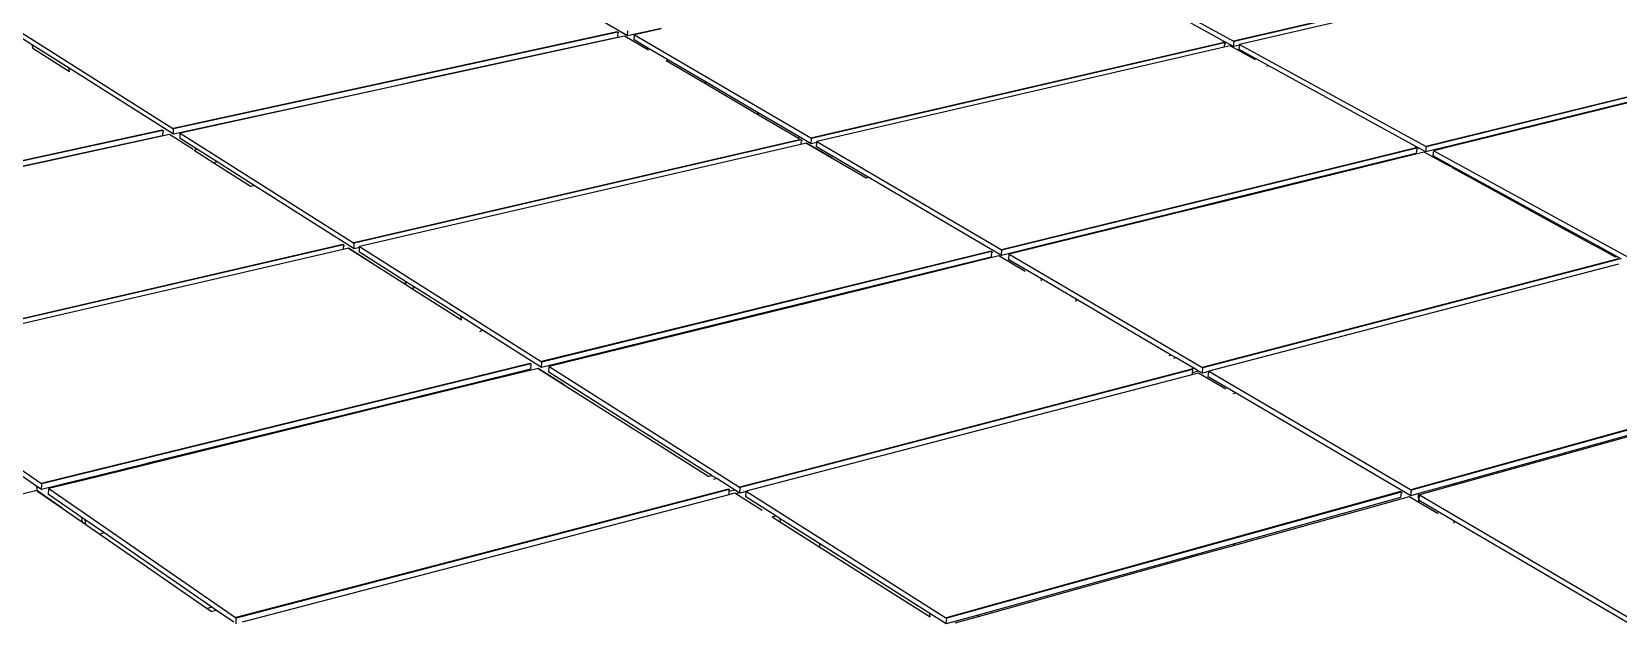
# Model space of a CAD drawing. Header units: inches. Extents: x -1381 to 1917, y -1058 to 799.
# Drawn here: x -575 to 33, y 83 to 308 of the extents above; entities that cross this region are included whole.
import ezdxf

# ---------------------------------------------------------------- set-up
doc = ezdxf.new("R2010")
doc.units = ezdxf.units.IN
doc.header["$MEASUREMENT"] = 0

msp = doc.modelspace()

# ---------------------------------------------------------------- linework, layer by layer
for p, q in [((-346.88, 306.5), (-411.78, 344.61)), ((-183.05, 341.92), (-114.78, 304.54)), ((32, 338.45), (-114.68, 304.48)), ((32.22, 338.34), (-114.47, 304.37)), ((32.03, 336.73), (-112.39, 303.23)), ((-584.47, 311.23), (-521.03, 271.04)), ((-118.54, 304.54), (-134.93, 313.52)), ((-574.77, 303), (-584.53, 309.2)), ((-350.84, 308.08), (-520.94, 270.98)), ((-350.63, 307.96), (-520.74, 270.85)), ((-350.76, 305.97), (-423.81, 290)), ((-348.07, 306.46), (-423.8, 289.9)), ((-350.91, 308.12), (-350.84, 308.08)), ((-350.84, 308.08), (-350.84, 308.08)), ((-350.84, 308.08), (-350.63, 307.96)), ((-350.63, 307.96), (-350.76, 305.97)), ((-350.63, 307.96), (-350.54, 307.9)), ((-350.31, 307.77), (-350.24, 307.73)), ((-339.7, 301.53), (-348.07, 306.46)), ((-348.07, 306.46), (-348.07, 306.46)), ((-338.83, 301.02), (-348.07, 306.46)), ((-333.99, 309.32), (-346.88, 306.5)), ((-346.88, 306.5), (-346.75, 308.49)), ((-344.32, 304.99), (-344.19, 306.99)), ((-338.78, 301.74), (-344.32, 304.99)), ((-333.99, 309.22), (-344.19, 306.99)), ((-344.19, 306.99), (-276.69, 267.39)), ((-118.35, 303.96), (-276.59, 267.33)), ((-118.53, 304.06), (-118.54, 304.54)), ((-115.62, 302.94), (-118.54, 304.54)), ((-118.42, 304), (-118.35, 303.96)), ((-118.35, 303.96), (-118.34, 303.96)), ((-118.34, 303.96), (-118.13, 303.84)), ((-114.68, 304.48), (-114.78, 304.54)), ((-114.47, 304.37), (-114.68, 304.48)), ((-114.66, 302.41), (-114.47, 304.37)), ((-574.65, 301.84), (-574.77, 303)), ((-560.71, 294.09), (-574.77, 303)), ((-574.65, 301.84), (-560.59, 292.92)), ((-338.78, 301.74), (-339.7, 301.53)), ((-331.12, 297.24), (-338.78, 301.74)), ((-118.13, 303.84), (-276.38, 267.21)), ((-118.29, 302.18), (-274.32, 266)), ((-118.13, 303.84), (-118.29, 302.18)), ((-116.05, 302.7), (-118.29, 302.18)), ((-118.13, 303.84), (-118.03, 303.79)), ((-117.79, 303.66), (-117.71, 303.62)), ((-115.61, 302.46), (-116.05, 302.7)), ((-116.05, 302.7), (-116.05, 302.7)), ((-106.29, 297.35), (-116.05, 302.7)), ((-115.61, 302.46), (-115.62, 302.94)), ((-114.66, 302.41), (-115.62, 302.94)), ((-112.42, 302.93), (-114.66, 302.41)), ((-112.58, 301.27), (-112.42, 302.93)), ((-101.45, 295.17), (-112.58, 301.27)), ((-112.42, 302.93), (-112.39, 303.23)), ((-112.39, 303.23), (-41.16, 264.22)), ((106.01, 300.31), (-41.05, 264.16)), ((106.24, 300.2), (-40.83, 264.04)), ((-560.59, 292.92), (-560.71, 294.09)), ((-520.82, 268.79), (-560.71, 294.09)), ((-331.12, 297.24), (-332.04, 297.04)), ((-332.04, 297.04), (-317.69, 288.6)), ((-316.77, 288.81), (-331.12, 297.24)), ((-101.95, 294.97), (-101.45, 295.17)), ((-44.89, 264.16), (-101.45, 295.17)), ((-437.83, 286.93), (-520.82, 268.79)), ((-437.83, 286.83), (-518.22, 269.26)), ((-423.81, 290), (-437.83, 286.93)), ((-423.8, 289.9), (-437.83, 286.83)), ((-437.83, 286.83), (-437.83, 286.93)), ((-423.8, 289.9), (-423.81, 290)), ((-317.69, 288.6), (-316.77, 288.81)), ((-317.69, 288.6), (-296.73, 276.3)), ((-296.78, 277.07), (-316.77, 288.81)), ((38.51, 281.65), (26.13, 278.6)), ((38.51, 281.35), (26.13, 278.3)), ((-296.73, 276.3), (-296.78, 277.07)), ((-281.21, 267.93), (-296.78, 277.07)), ((-296.73, 276.3), (-281.17, 267.15)), ((26.13, 278.6), (-30.96, 264.54)), ((26.13, 278.3), (-30.96, 264.23)), ((26.13, 278.3), (26.13, 278.6)), ((-525.1, 270.4), (-709.4, 230.22)), ((-524.9, 270.28), (-709.2, 230.09)), ((-524.98, 268.22), (-557.35, 261.14)), ((-522.38, 268.68), (-557.34, 261.04)), ((-525.19, 270.46), (-525.17, 270.45)), ((-525.17, 270.45), (-525.1, 270.4)), ((-525.1, 270.4), (-525.1, 270.4)), ((-525.1, 270.4), (-524.9, 270.28)), ((-524.9, 270.28), (-524.98, 268.22)), ((-524.9, 270.28), (-524.8, 270.22)), ((-524.58, 270.08), (-524.51, 270.03)), ((-522.38, 268.68), (-522.38, 268.68)), ((-513.3, 262.92), (-522.38, 268.68)), ((-520.94, 270.98), (-521.03, 271.04)), ((-520.74, 270.85), (-520.94, 270.98)), ((-520.82, 268.79), (-520.74, 270.85)), ((-518.3, 267.2), (-518.22, 269.26)), ((-518.22, 269.26), (-451.83, 227.21)), ((-281.17, 267.15), (-281.21, 267.93)), ((-276.53, 265.19), (-281.21, 267.93)), ((-511.6, 262.95), (-518.3, 267.2)), ((-511.6, 262.95), (-512.89, 262.66)), ((-512.89, 262.66), (-505.37, 257.89)), ((-504.08, 258.18), (-511.6, 262.95)), ((-280.51, 266.76), (-451.73, 227.15)), ((-280.3, 266.64), (-451.52, 227.01)), ((-280.43, 264.92), (-449.5, 225.73)), ((-280.59, 266.81), (-280.51, 266.76)), ((-280.51, 266.76), (-280.51, 266.76)), ((-280.51, 266.76), (-280.3, 266.64)), ((-280.3, 266.64), (-280.43, 264.92)), ((-278.24, 265.43), (-280.43, 264.92)), ((-280.3, 266.64), (-280.2, 266.58)), ((-279.96, 266.44), (-279.88, 266.4)), ((-278.24, 265.43), (-255.5, 252.07)), ((-278.24, 265.43), (-278.24, 265.43)), ((-268.58, 259.76), (-278.24, 265.43)), ((-276.59, 267.33), (-276.69, 267.39)), ((-276.38, 267.21), (-276.59, 267.33)), ((-276.53, 265.19), (-276.38, 267.21)), ((-274.34, 265.69), (-276.53, 265.19)), ((-274.47, 263.98), (-274.34, 265.69)), ((-254.72, 252.38), (-274.47, 263.98)), ((-274.34, 265.69), (-274.32, 266)), ((-274.32, 266), (-203.77, 224.62)), ((-44.75, 263.6), (-203.66, 224.56)), ((-44.52, 263.48), (-203.44, 224.42)), ((-44.87, 261.46), (-117.24, 243.64)), ((-44.89, 263.68), (-44.89, 264.16)), ((-41.05, 262.05), (-44.89, 264.16)), ((-41.7, 261.93), (-44.87, 261.15)), ((-44.74, 261.49), (-44.87, 261.46)), ((-44.87, 261.15), (-44.87, 261.46)), ((-44.83, 263.65), (-44.75, 263.6)), ((-44.75, 263.6), (-44.74, 263.6)), ((-44.74, 263.6), (-44.52, 263.48)), ((-44.52, 263.48), (-44.74, 261.49)), ((-44.52, 263.48), (-44.41, 263.42)), ((-44.17, 263.29), (-44.09, 263.24)), ((-41.7, 261.93), (-41.7, 261.93)), ((-31.5, 256.34), (-41.7, 261.93)), ((-41.05, 264.16), (-41.16, 264.22)), ((-30.96, 264.54), (-41.05, 262.05)), ((-40.83, 264.04), (-41.05, 264.16)), ((-41.05, 262.05), (-40.83, 264.04)), ((-38.22, 260.5), (-38, 262.49)), ((-30.96, 264.23), (-38, 262.49)), ((-38, 262.49), (36.42, 221.74)), ((-30.96, 264.23), (-30.96, 264.54)), ((-570.11, 258.35), (-586.1, 254.86)), ((-570.1, 258.25), (-586.09, 254.76)), ((-557.35, 261.14), (-570.11, 258.35)), ((-570.1, 258.25), (-570.11, 258.35)), ((-557.34, 261.04), (-570.1, 258.25)), ((-557.34, 261.04), (-557.35, 261.14)), ((-504.08, 258.18), (-505.37, 257.89)), ((-505.37, 257.89), (-491.25, 248.93)), ((-489.95, 249.22), (-504.08, 258.18)), ((-44.87, 261.15), (-117.23, 243.33)), ((-30.91, 256.5), (-38.22, 260.5)), ((-30.91, 256.02), (-30.91, 256.5)), ((12.77, 232.55), (-30.91, 256.5)), ((-30.91, 256.02), (12.76, 232.07)), ((-491.25, 248.93), (-489.95, 249.22)), ((-451.63, 224.92), (-489.95, 249.22)), ((-255.5, 252.07), (-254.72, 252.38)), ((-203.62, 222.37), (-254.72, 252.38)), ((-117.24, 243.64), (-133.13, 239.73)), ((-117.23, 243.33), (-133.12, 239.41)), ((-117.23, 243.33), (-117.24, 243.64)), ((-133.13, 239.73), (-175.74, 229.23)), ((-133.12, 239.41), (-175.73, 228.92)), ((-133.12, 239.41), (-133.13, 239.73)), ((12.76, 232.07), (12.77, 232.55)), ((12.76, 232.07), (22.77, 226.58)), ((23.37, 226.74), (12.77, 232.55)), ((-455.94, 226.52), (-641.8, 183.53)), ((-455.73, 226.39), (-641.6, 183.39)), ((-456.04, 226.59), (-456.02, 226.57)), ((-456.02, 226.57), (-455.94, 226.52)), ((-455.94, 226.52), (-455.94, 226.52)), ((-455.94, 226.52), (-455.73, 226.39)), ((-455.73, 226.39), (-455.82, 224.62)), ((-453.71, 225.11), (-455.82, 224.62)), ((-455.73, 226.39), (-455.63, 226.33)), ((-455.4, 226.18), (-455.32, 226.13)), ((-453.71, 225.11), (-431.8, 211.21)), ((-453.71, 225.11), (-453.71, 225.11)), ((-444.2, 219.07), (-453.71, 225.11)), ((-451.73, 227.15), (-451.83, 227.21)), ((-451.52, 227.01), (-451.73, 227.15)), ((-451.63, 224.92), (-451.52, 227.01)), ((-449.52, 225.41), (-451.63, 224.92)), ((-449.6, 223.63), (-449.52, 225.41)), ((-449.52, 225.41), (-449.5, 225.73)), ((-449.5, 225.73), (-379.98, 181.7)), ((-188.74, 226.03), (-203.62, 222.37)), ((-188.73, 225.72), (-200.64, 222.78)), ((-175.74, 229.23), (-188.74, 226.03)), ((-188.73, 225.72), (-188.74, 226.03)), ((-175.73, 228.92), (-188.73, 225.72)), ((-175.73, 228.92), (-175.74, 229.23)), ((23.37, 226.74), (22.77, 226.58)), ((22.77, 226.58), (24.58, 225.59)), ((25.18, 225.75), (23.37, 226.74)), ((25.18, 225.75), (24.58, 225.59)), ((24.58, 225.59), (31.48, 221.8)), ((32.08, 221.96), (25.18, 225.75)), ((-455.82, 224.62), (-639.62, 182.02)), ((-431.9, 212.4), (-449.6, 223.63)), ((-207.62, 223.94), (-379.88, 181.63)), ((-207.4, 223.81), (-379.66, 181.49)), ((-207.58, 221.75), (-277.95, 204.43)), ((-204.6, 222.17), (-277.93, 204.11)), ((-207.7, 223.99), (-207.62, 223.94)), ((-207.62, 223.94), (-207.62, 223.94)), ((-207.62, 223.94), (-207.4, 223.81)), ((-207.4, 223.81), (-207.58, 221.75)), ((-207.4, 223.81), (-207.29, 223.75)), ((-207.05, 223.61), (-206.97, 223.56)), ((-204.6, 222.17), (-204.6, 222.17)), ((-194.49, 216.23), (-204.6, 222.17)), ((-203.66, 224.56), (-203.77, 224.62)), ((-203.44, 224.42), (-203.66, 224.56)), ((-203.62, 222.37), (-203.44, 224.42)), ((-200.82, 220.72), (-200.64, 222.78)), ((-188.3, 213.37), (-200.82, 220.72)), ((-200.64, 222.78), (-126.8, 179.47)), ((32.81, 221.08), (-126.69, 179.4)), ((33.04, 220.95), (-126.45, 179.27)), ((32.81, 219.05), (-124.2, 177.94)), ((31.48, 221.8), (32.08, 221.96)), ((33.9, 220.96), (32.08, 221.96)), ((-188.27, 212.58), (-188.3, 213.37)), ((-174.97, 205.54), (-188.3, 213.37)), ((-431.8, 211.21), (-431.9, 212.4)), ((-428.88, 210.49), (-431.9, 212.4)), ((-431.8, 211.21), (-428.79, 209.29)), ((-428.79, 209.29), (-428.88, 210.49)), ((-410.61, 198.91), (-428.88, 210.49)), ((-428.79, 209.29), (-410.52, 197.71)), ((-292.65, 200.81), (-379.79, 179.36)), ((-277.95, 204.43), (-292.65, 200.81)), ((-292.63, 200.49), (-292.65, 200.81)), ((-277.93, 204.11), (-292.63, 200.49)), ((-277.93, 204.11), (-277.95, 204.43)), ((-174.95, 204.75), (-174.97, 205.54)), ((-138.55, 184.16), (-174.97, 205.54)), ((-410.52, 197.71), (-410.61, 198.91)), ((-402.36, 193.68), (-410.61, 198.91)), ((-292.63, 200.49), (-376.9, 179.74)), ((-403.47, 193.23), (-402.36, 193.68)), ((-379.79, 179.36), (-402.36, 193.68)), ((-138.55, 184.16), (-139.48, 183.91)), ((-136.75, 183.1), (-138.55, 184.16)), ((-136.75, 183.1), (-137.68, 182.86)), ((-129.9, 179.08), (-136.75, 183.1)), ((-573.11, 133.83), (-639.67, 179.85)), ((-639.62, 182.02), (-571.59, 135.03)), ((-384.13, 180.96), (-571.48, 134.96)), ((-383.92, 180.82), (-571.27, 134.81)), ((-384.04, 178.69), (-408.62, 172.65)), ((-381.15, 179.07), (-408.6, 172.32)), ((-384.24, 181.03), (-384.21, 181.01)), ((-384.21, 181.01), (-384.13, 180.96)), ((-384.13, 180.96), (-384.13, 180.96)), ((-384.13, 180.96), (-383.92, 180.82)), ((-383.92, 180.82), (-384.04, 178.69)), ((-383.92, 180.82), (-383.81, 180.76)), ((-383.57, 180.6), (-383.49, 180.55)), ((-381.15, 179.07), (-315.74, 137.56)), ((-381.15, 179.07), (-381.15, 179.07)), ((-371.19, 172.75), (-381.15, 179.07)), ((-379.88, 181.63), (-379.98, 181.7)), ((-379.66, 181.49), (-379.88, 181.63)), ((-379.79, 179.36), (-379.66, 181.49)), ((-377.03, 177.61), (-376.9, 179.74)), ((-314.42, 137.91), (-377.03, 177.61)), ((-376.9, 179.74), (-304, 133.57)), ((-130.68, 178.74), (-303.89, 133.5)), ((-130.45, 178.61), (-303.66, 133.35)), ((-130.64, 176.64), (-301.44, 131.94)), ((-130.83, 178.83), (-129.9, 179.08)), ((-130.76, 178.79), (-130.68, 178.74)), ((-130.68, 178.74), (-130.68, 178.74)), ((-130.68, 178.74), (-130.45, 178.61)), ((-130.57, 177.36), (-130.64, 176.64)), ((-128.19, 177.28), (-130.64, 176.64)), ((-130.45, 178.61), (-130.57, 177.36)), ((-128.09, 178.02), (-130.57, 177.36)), ((-130.45, 178.61), (-130.34, 178.54)), ((-130.08, 178.39), (-129.99, 178.34)), ((-128.09, 178.02), (-129.9, 179.08)), ((-128.19, 177.28), (-128.19, 177.28)), ((-117.62, 171.07), (-128.19, 177.28)), ((-126.66, 177.18), (-128.09, 178.02)), ((-126.69, 179.4), (-126.8, 179.47)), ((-126.45, 179.27), (-126.69, 179.4)), ((-126.66, 177.18), (-126.45, 179.27)), ((-124.21, 177.82), (-126.66, 177.18)), ((-124.41, 175.85), (-124.21, 177.82)), ((-124.21, 177.82), (-124.2, 177.94)), ((-124.2, 177.94), (-46.86, 132.57)), ((113.21, 176.99), (-46.74, 132.51)), ((113.45, 176.86), (-46.5, 132.36)), ((-408.62, 172.65), (-425.56, 168.48)), ((-408.6, 172.32), (-425.53, 168.15)), ((-408.6, 172.32), (-408.62, 172.65)), ((-113.95, 169.71), (-124.41, 175.85)), ((-428.32, 167.46), (-531.28, 142.12)), ((-428.34, 167.79), (-530.97, 142.54)), ((-425.56, 168.48), (-428.34, 167.79)), ((-428.32, 167.46), (-428.34, 167.79)), ((-425.53, 168.15), (-428.32, 167.46)), ((-425.53, 168.15), (-425.56, 168.48)), ((-114.88, 169.46), (-113.95, 169.71)), ((-46.74, 130.24), (-113.95, 169.71)), ((67.29, 162.01), (-30.22, 134.84)), ((67.28, 161.43), (-30.22, 134.24)), ((-531.31, 142.45), (-556.2, 136.33)), ((-531.28, 142.12), (-556.17, 135.99)), ((-531.31, 142.41), (-530.97, 142.54)), ((-530.97, 142.54), (-531.31, 142.45)), ((-531.31, 142.41), (-531.31, 142.45)), ((-531.28, 142.12), (-531.31, 142.41)), ((-572.92, 132.04), (-573.11, 133.83)), ((-571.34, 132.61), (-573.11, 133.83)), ((-571.48, 134.96), (-571.59, 135.03)), ((-571.27, 134.81), (-571.48, 134.96)), ((-557.36, 136.05), (-571.34, 132.61)), ((-571.34, 132.61), (-571.27, 134.81)), ((-557.32, 135.71), (-568.56, 132.94)), ((-556.2, 136.33), (-557.36, 136.05)), ((-557.32, 135.71), (-557.36, 136.05)), ((-556.17, 135.99), (-557.32, 135.71)), ((-556.17, 135.99), (-556.2, 136.33)), ((-314.42, 137.91), (-315.74, 137.56)), ((-312.64, 136.78), (-314.42, 137.91)), ((-312.64, 136.78), (-313.96, 136.44)), ((-305.87, 132.49), (-312.64, 136.78)), ((-30.22, 134.84), (-43.8, 131.06)), ((-30.22, 134.24), (-43.43, 130.56)), ((-30.22, 134.24), (-30.22, 134.84)), ((-573.15, 132.2), (-682.62, 105.27)), ((-572.92, 132.04), (-573.15, 132.2)), ((-573.15, 132.2), (-573.15, 132.2)), ((-563.39, 125.45), (-573.15, 132.2)), ((-572.92, 132.04), (-555.69, 120.12)), ((-568.64, 130.73), (-568.56, 132.94)), ((-555.88, 121.91), (-568.64, 130.73)), ((-568.56, 132.94), (-497.07, 83.56)), ((-308.19, 132.78), (-496.96, 83.49)), ((-307.96, 132.63), (-496.74, 83.33)), ((-308.11, 130.6), (-494.55, 81.82)), ((-308.3, 132.84), (-308.27, 132.83)), ((-308.27, 132.83), (-308.19, 132.78)), ((-308.19, 132.78), (-308.19, 132.78)), ((-308.19, 132.78), (-307.96, 132.63)), ((-308.01, 131.92), (-308.11, 130.6)), ((-305.74, 131.22), (-308.11, 130.6)), ((-307.96, 132.63), (-308.01, 131.92)), ((-308.01, 131.92), (-305.87, 132.49)), ((-307.96, 132.63), (-307.85, 132.56)), ((-307.6, 132.4), (-307.51, 132.35)), ((-304.08, 131.36), (-305.87, 132.49)), ((-305.4, 131.01), (-305.74, 131.22)), ((-305.73, 131.22), (-305.74, 131.22)), ((-295.28, 124.58), (-305.73, 131.22)), ((-304.08, 131.36), (-305.4, 131.01)), ((-303.82, 131.19), (-304.08, 131.36)), ((-303.89, 133.5), (-304, 133.57)), ((-303.66, 133.35), (-303.89, 133.5)), ((-303.82, 131.19), (-303.66, 133.35)), ((-301.44, 131.81), (-303.82, 131.19)), ((-301.59, 129.77), (-301.44, 131.81)), ((-290.1, 122.49), (-301.59, 129.77)), ((-301.44, 131.81), (-301.44, 131.94)), ((-301.44, 131.94), (-224.93, 83.48)), ((-50.77, 131.8), (-224.82, 83.41)), ((-50.53, 131.65), (-224.58, 83.26)), ((-50.76, 129.53), (-114.4, 111.8)), ((-47.45, 129.85), (-114.39, 111.19)), ((-50.89, 131.86), (-50.86, 131.85)), ((-50.86, 131.85), (-50.77, 131.8)), ((-50.77, 131.8), (-50.77, 131.8)), ((-50.77, 131.8), (-50.53, 131.65)), ((-50.53, 131.65), (-50.76, 129.53)), ((-50.53, 131.65), (-50.41, 131.59)), ((-50.14, 131.43), (-50.05, 131.38)), ((-43.77, 127.69), (-47.45, 129.85)), ((-47.45, 129.85), (-47.45, 129.85)), ((-36.36, 123.33), (-47.45, 129.85)), ((-46.74, 132.51), (-46.86, 132.57)), ((-46.5, 132.36), (-46.74, 132.51)), ((-46.74, 130.24), (-46.5, 132.36)), ((-43.8, 131.06), (-46.74, 130.24)), ((-43.77, 127.69), (-43.8, 131.06)), ((-43.66, 128.43), (-43.43, 130.56)), ((-30.14, 120.49), (-43.66, 128.43)), ((-43.43, 130.56), (37.7, 82.97)), ((-555.69, 120.12), (-555.88, 121.91)), ((-554.61, 121.04), (-555.88, 121.91)), ((-291.42, 122.14), (-290.1, 122.49)), ((-291.42, 122.14), (-288.29, 120.14)), ((-288.35, 121.38), (-290.1, 122.49)), ((-555.69, 120.12), (-554.42, 119.24)), ((-554.42, 119.24), (-554.61, 121.04)), ((-547.45, 116.09), (-554.61, 121.04)), ((-554.42, 119.24), (-548.98, 115.47)), ((-548.98, 115.47), (-547.45, 116.09)), ((-506.12, 87.5), (-547.45, 116.09)), ((-288.29, 120.14), (-288.35, 121.38)), ((-273.19, 111.76), (-288.35, 121.38)), ((-288.29, 120.14), (-273.13, 110.53)), ((-30.14, 119.68), (-30.14, 120.49)), ((37.81, 80.59), (-30.14, 120.49)), ((-548.98, 115.47), (-507.89, 87.03)), ((-273.13, 110.53), (-273.19, 111.76)), ((-231.03, 85.03), (-273.19, 111.76)), ((-273.13, 110.53), (-230.97, 83.78)), ((-114.4, 111.8), (-129.9, 107.48)), ((-114.39, 111.19), (-129.88, 106.87)), ((-114.39, 111.19), (-114.4, 111.8)), ((-129.9, 107.48), (-212.59, 84.45)), ((-129.88, 106.87), (-212.57, 83.83)), ((-129.88, 106.87), (-129.9, 107.48)), ((-506.12, 87.5), (-507.89, 87.03)), ((-507.89, 87.03), (-506.14, 85.83)), ((-504.37, 86.29), (-506.14, 85.83)), ((-504.37, 86.29), (-506.12, 87.5)), ((-497.72, 81.7), (-504.37, 86.29)), ((-496.96, 83.49), (-497.07, 83.56)), ((-496.74, 83.33), (-496.96, 83.49)), ((-496.84, 81.09), (-496.74, 83.33)), ((-230.97, 83.78), (-231.03, 85.03)), ((-224.76, 81.06), (-231.03, 85.03)), ((-224.82, 83.41), (-224.93, 83.48)), ((-224.58, 83.26), (-224.82, 83.41)), ((-212.59, 84.45), (-224.76, 81.06)), ((-224.76, 81.06), (-224.58, 83.26)), ((-212.57, 83.83), (-221.53, 81.33)), ((-212.57, 83.83), (-212.59, 84.45))]:
    msp.add_line(p, q)

doc.saveas('drawing.dxf')
